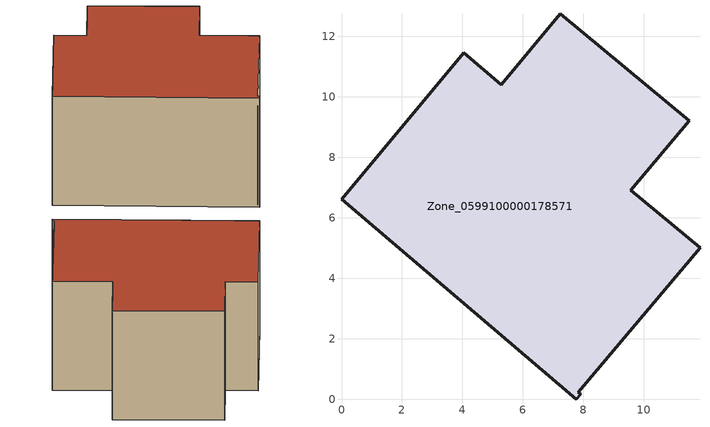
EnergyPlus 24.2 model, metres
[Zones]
Zone_0599100000178571
 floor ground (C_G): 11.49,9.21 9.57,6.91 11.85,5 7.83,0.23 7.91,0.16 7.77,0 0,6.61 4.04,11.45 5.29,10.4 7.24,12.74 z0
 wall outside (C_F): 4.04,11.45 0,6.61 7.77,0 7.91,0.16 7.83,0.23 11.85,5 9.57,6.91 11.49,9.21 7.24,12.74 5.29,10.4 4.04,11.45 z0:6.09
 roof outside (C_R): 7.77,0 7.91,0.16 7.83,0.23 11.85,5 9.57,6.91 11.49,9.21 7.24,12.74 5.29,10.4 4.04,11.45 0,6.61 z6.09
[BUILDING]
Pand.0599100000178571: North Axis=0; Terrain=City; Loads Convergence Tolerance Value=0.04; Temperature Convergence Tolerance Value=0.4; Solar Distribution=FullExterior; Maximum Number of Warmup Days=25; Minimum Number of Warmup Days=1
[Site:Location]
Rotterdam.The.Hague.AP_ZH_NLD Design_Conditions: Latitude=51.96; Longitude=4.45; Time Zone=1; Elevation=-4.5
[SITE:GROUNDTEMPERATURE:BUILDINGSURFACE]
18, 18, 18, 18, 18, 18, 18, 18, 18, 18, 18, 18
[MATERIAL] Thermal Absorptance=0.9; Solar Absorptance=0.7; Visible Absorptance=0.7
Name | Roughness | Thickness | Conductivity | Density | Specific Heat
G.TC.1946-1964 | MediumSmooth | 0.15 | 1 | 540 | 1210
F.TC.1946-1964 | Rough | 0.3 | 0.857143 | 1920 | 840
R.TC.1946-1964 | MediumRough | 0.2 | 0.235294 | 1500 | 1000
[CONSTRUCTION]
C_G: G.TC.1946-1964
C_F: F.TC.1946-1964
C_R: R.TC.1946-1964
[ZONE]
Zone_0599100000178571: Type=1; Multiplier=1; Ceiling Height=Autocalculate; Volume=Autocalculate; Floor Area=autocalculate; Part of Total Floor Area=Yes
[ZONEINFILTRATION:DESIGNFLOWRATE]
Infil_Zone_0599100000178571: Zone or ZoneList or Space or SpaceList=Zone_0599100000178571; Schedule=AlwaysOn; Design Flow Rate Calculation Method=Flow/Area; Flow Rate per Floor Area=0.003; Constant Term Coefficient=1; Temperature Term Coefficient=0; Velocity Term Coefficient=0; Velocity Squared Term Coefficient=0
[HVACTEMPLATE:ZONE:IDEALLOADSAIRSYSTEM]
Zone_0599100000178571: Maximum Heating Supply Air Temperature=50; Minimum Cooling Supply Air Temperature=13; Maximum Heating Supply Air Humidity Ratio=0.0156; Minimum Cooling Supply Air Humidity Ratio=0.0077; Heating Limit=NoLimit; Cooling Limit=NoLimit; Dehumidification Control Type=ConstantSensibleHeatRatio; Cooling Sensible Heat Ratio=0.7; Dehumidification Setpoint=60; Humidification Control Type=None; Humidification Setpoint=30; Outdoor Air Method=None; Outdoor Air Flow Rate per Person=0.00944; Outdoor Air Flow Rate per Zone Floor Area=0; Outdoor Air Flow Rate per Zone=0; Demand Controlled Ventilation Type=None; Outdoor Air Economizer Type=NoEconomizer; Heat Recovery Type=None; Sensible Heat Recovery Effectiveness=0.7; Latent Heat Recovery Effectiveness=0.65
[ZONECONTROL:THERMOSTAT]
ThermostatControl_Zone_0599100000178571: Zone or ZoneList=Zone_0599100000178571; Control Type Schedule=DualSetpointControlType; Control 1=Thermostat_Zone_0599100000178571; Temperature Difference Between Cutout And Setpoint=0
[THERMOSTATSETPOINT:DUALSETPOINT]
Thermostat_Zone_0599100000178571: Heating Setpoint Temperature Schedule=HeatingSetpoint_Zone_0599100000178571; Cooling Setpoint Temperature Schedule=CoolingSetpoint_Zone_0599100000178571
[SCHEDULE:COMPACT]
HeatingSetpoint_Zone_0599100000178571: Through: 12/31, For: AllDays, Until: 24:00, 21
CoolingSetpoint_Zone_0599100000178571: Through: 12/31, For: AllDays, Until: 24:00, 24
DualSetpointControlType: Through: 12/31, For: AllDays, Until: 24:00, 4
AlwaysOn: Through: 12/31, For: AllDays, Until: 24:00, 1
